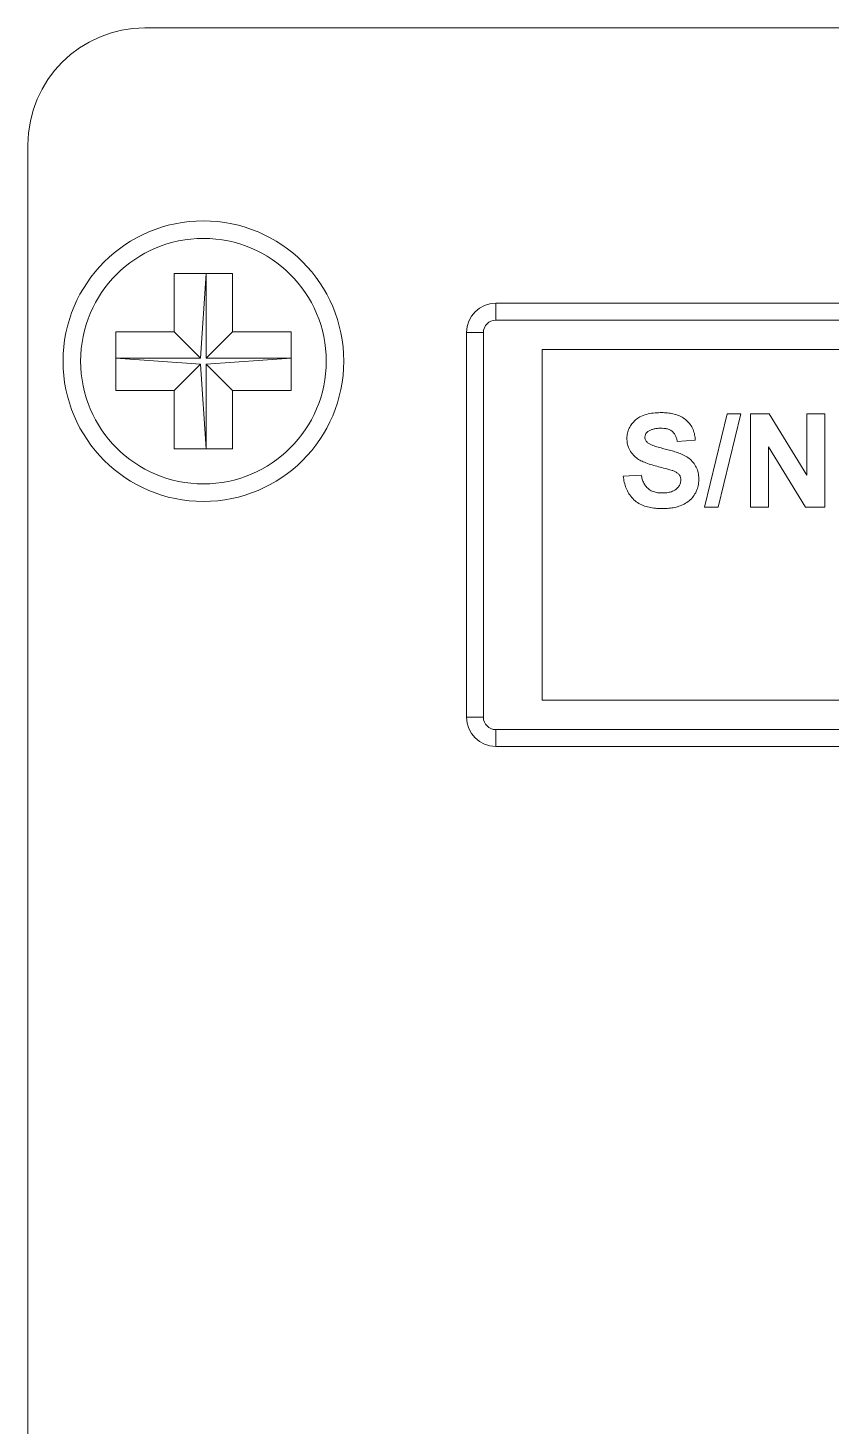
# Model space of a CAD drawing. Header units: millimetres. Extents: x 2 to 278, y 1 to 215.
# Drawn here: x 198.73 to 205.59, y 71.44 to 83.4 of the extents above; entities that cross this region are included whole.
import ezdxf

# ---------------------------------------------------------------- set-up
doc = ezdxf.new("R2010")
doc.units = ezdxf.units.MM

msp = doc.modelspace()

# ---------------------------------------------------------------- linework, layer by layer
at = {"color": 7, "linetype": 'Continuous', "lineweight": 18}
for p, q in [((258.228, 83.398), (199.728, 83.398)), ((198.728, 82.398), (198.728, 60.048)), ((200.478, 81.298), (199.978, 81.298)), ((199.978, 81.298), (199.978, 80.798)), ((200.253, 81.298), (200.203, 80.573)), ((200.253, 80.573), (200.253, 81.298)), ((200.478, 80.798), (200.478, 81.298)), ((214.018, 81.043), (202.728, 81.043)), ((202.728, 80.898), (202.728, 81.043)), ((214.018, 80.898), (202.728, 80.898)), ((199.478, 80.798), (199.978, 80.798)), ((199.478, 80.798), (199.478, 80.298)), ((200.203, 80.573), (199.978, 80.798)), ((200.478, 80.798), (200.253, 80.573)), ((200.978, 80.798), (200.478, 80.798)), ((200.978, 80.298), (200.978, 80.798)), ((202.478, 80.793), (202.478, 77.503)), ((202.622, 80.793), (202.478, 80.793)), ((202.622, 80.793), (202.622, 77.503)), ((203.123, 80.648), (203.123, 77.648)), ((213.623, 80.648), (203.123, 80.648)), ((199.478, 80.573), (200.203, 80.573)), ((199.478, 80.573), (200.203, 80.523)), ((200.203, 80.523), (199.978, 80.298)), ((200.253, 79.798), (200.203, 80.523)), ((200.978, 80.573), (200.253, 80.573)), ((200.978, 80.573), (200.253, 80.523)), ((200.253, 80.523), (200.478, 80.298)), ((200.253, 79.798), (200.253, 80.523)), ((199.478, 80.298), (199.978, 80.298)), ((199.978, 79.798), (199.978, 80.298)), ((200.978, 80.298), (200.478, 80.298)), ((200.478, 79.798), (200.478, 80.298)), ((204.512, 79.298), (204.707, 80.098)), ((204.823, 80.098), (204.628, 79.298)), ((204.707, 80.098), (204.823, 80.098)), ((204.905, 80.098), (205.066, 80.098)), ((204.905, 79.298), (204.905, 80.098)), ((205.066, 80.098), (205.387, 79.572)), ((205.387, 80.098), (205.541, 80.098)), ((205.387, 79.572), (205.387, 80.098)), ((205.541, 80.098), (205.541, 79.298)), ((204.433, 79.872), (204.28, 79.862)), ((199.978, 79.798), (200.478, 79.798)), ((205.059, 79.815), (205.059, 79.298)), ((205.375, 79.298), (205.059, 79.815)), ((203.818, 79.564), (203.972, 79.574)), ((204.628, 79.298), (204.512, 79.298)), ((205.059, 79.298), (204.905, 79.298)), ((205.541, 79.298), (205.375, 79.298)), ((203.123, 77.648), (213.623, 77.648)), ((202.622, 77.503), (202.478, 77.503)), ((202.728, 77.397), (202.728, 77.253)), ((202.728, 77.397), (214.018, 77.397)), ((202.728, 77.253), (214.018, 77.253))]:
    msp.add_line(p, q, dxfattribs=at)
for radius in [1.2, 1.05]:
    msp.add_circle((200.228, 80.548), radius, dxfattribs=at)
for centre, radius, start, end in [((199.728, 82.398), 1, 90, 180), ((202.728, 80.793), 0.25, 90, 180), ((202.728, 80.793), 0.106, 90, 180), ((202.728, 77.503), 0.25, 180, 270), ((202.728, 77.503), 0.106, 180, 270)]:
    msp.add_arc(centre, radius, start, end, dxfattribs=at)
for points, knots in [([(203.849, 79.887), (203.85, 79.902), (203.851, 79.932), (203.867, 79.975), (203.891, 80.014), (203.922, 80.047), (203.964, 80.075), (204.016, 80.095), (204.074, 80.106), (204.114, 80.107), (204.134, 80.108)], [0, 0, 0, 0, 0.111966, 0.224012, 0.336001, 0.44788, 0.559836, 0.706455, 0.853208, 1, 1, 1, 1]), ([(204.134, 80.108), (204.15, 80.108), (204.182, 80.107), (204.23, 80.101), (204.277, 80.089), (204.321, 80.07), (204.36, 80.042), (204.392, 80.006), (204.416, 79.965), (204.43, 79.919), (204.432, 79.888), (204.433, 79.872)], [0, 0, 0, 0, 0.112084, 0.22417, 0.336205, 0.448214, 0.560143, 0.67008, 0.780017, 0.889978, 1, 1, 1, 1]), ([(203.923, 79.727), (203.91, 79.739), (203.886, 79.763), (203.863, 79.805), (203.851, 79.847), (203.849, 79.874), (203.849, 79.887)], [0, 0, 0, 0, 0.280025, 0.559827, 0.779923, 1, 1, 1, 1]), ([(204.028, 79.946), (204.024, 79.943), (204.015, 79.936), (204.005, 79.92), (204.003, 79.906), (204.003, 79.898)], [0, 0, 0, 0, 0.280484, 0.561122, 1, 1, 1, 1]), ([(204.003, 79.898), (204.003, 79.892), (204.004, 79.882), (204.011, 79.865), (204.021, 79.856), (204.026, 79.85)], [0, 0, 0, 0, 0.28017, 0.560901, 1, 1, 1, 1]), ([(204.136, 79.974), (204.125, 79.974), (204.104, 79.974), (204.075, 79.968), (204.049, 79.959), (204.035, 79.951), (204.028, 79.946)], [0, 0, 0, 0, 0.280107, 0.560102, 0.780076, 1, 1, 1, 1]), ([(204.28, 79.862), (204.278, 79.871), (204.274, 79.89), (204.263, 79.916), (204.247, 79.94), (204.223, 79.958), (204.195, 79.969), (204.166, 79.974), (204.146, 79.974), (204.136, 79.974)], [0, 0, 0, 0, 0.14012, 0.280132, 0.420057, 0.559772, 0.706374, 0.853147, 1, 1, 1, 1]), ([(204.026, 79.85), (204.041, 79.842), (204.069, 79.825), (204.117, 79.812), (204.164, 79.799), (204.212, 79.788), (204.259, 79.774), (204.306, 79.758), (204.351, 79.738), (204.392, 79.71), (204.425, 79.673), (204.449, 79.63), (204.462, 79.582), (204.463, 79.549), (204.464, 79.533)], [0, 0, 0, 0, 0.083137, 0.166542, 0.249955, 0.333372, 0.416787, 0.500193, 0.58356, 0.666856, 0.750163, 0.83341, 0.916672, 1, 1, 1, 1]), ([(204.105, 79.649), (204.087, 79.654), (204.051, 79.663), (204.002, 79.681), (203.958, 79.701), (203.934, 79.718), (203.923, 79.727)], [0, 0, 0, 0, 0.2800963, 0.5601645, 0.7801617, 1, 1, 1, 1]), ([(204.235, 79.614), (204.211, 79.621), (204.168, 79.633), (204.125, 79.644), (204.105, 79.649)], [0, 0, 0, 0, 0.559956, 1, 1, 1, 1]), ([(204.146, 79.287), (204.128, 79.288), (204.092, 79.289), (204.039, 79.297), (203.987, 79.312), (203.939, 79.337), (203.898, 79.371), (203.865, 79.414), (203.842, 79.461), (203.825, 79.512), (203.82, 79.547), (203.818, 79.564)], [0, 0, 0, 0, 0.112063, 0.224122, 0.336131, 0.448073, 0.559985, 0.669929, 0.779919, 0.889941, 1, 1, 1, 1]), ([(203.972, 79.574), (203.974, 79.563), (203.979, 79.539), (203.993, 79.505), (204.013, 79.474), (204.04, 79.448), (204.074, 79.431), (204.112, 79.422), (204.137, 79.421), (204.15, 79.421)], [0, 0, 0, 0, 0.140118, 0.280205, 0.420157, 0.559955, 0.706547, 0.853211, 1, 1, 1, 1]), ([(204.464, 79.533), (204.463, 79.516), (204.461, 79.482), (204.444, 79.434), (204.418, 79.39), (204.383, 79.353), (204.341, 79.325), (204.294, 79.306), (204.245, 79.294), (204.196, 79.288), (204.162, 79.288), (204.146, 79.287)], [0, 0, 0, 0, 0.111955, 0.223918, 0.335895, 0.447786, 0.559714, 0.669728, 0.779795, 0.889885, 1, 1, 1, 1]), ([(204.15, 79.421), (204.164, 79.421), (204.191, 79.422), (204.23, 79.43), (204.265, 79.447), (204.29, 79.472), (204.307, 79.499), (204.309, 79.52), (204.31, 79.531)], [0, 0, 0, 0, 0.1870371, 0.3739582, 0.5604431, 0.7071845, 0.8536086, 1, 1, 1, 1]), ([(204.31, 79.531), (204.31, 79.539), (204.309, 79.554), (204.299, 79.575), (204.282, 79.592), (204.26, 79.605), (204.244, 79.611), (204.235, 79.614)], [0, 0, 0, 0, 0.186491, 0.372956, 0.559547, 0.779647, 1, 1, 1, 1])]:
    msp.add_open_spline(points, degree=3, knots=knots, dxfattribs=at)

doc.saveas('drawing.dxf')
